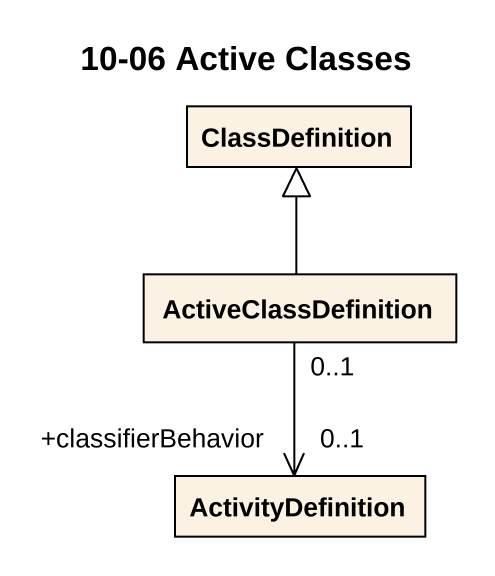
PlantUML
@startuml
title 10-06 Active Classes
hide circle
hide empty members
class ClassDefinition
class ActiveClassDefinition
class ActivityDefinition
ActiveClassDefinition -up-|> ClassDefinition
ActiveClassDefinition "0..1" --> "+classifierBehavior\n0..1" ActivityDefinition
@enduml
